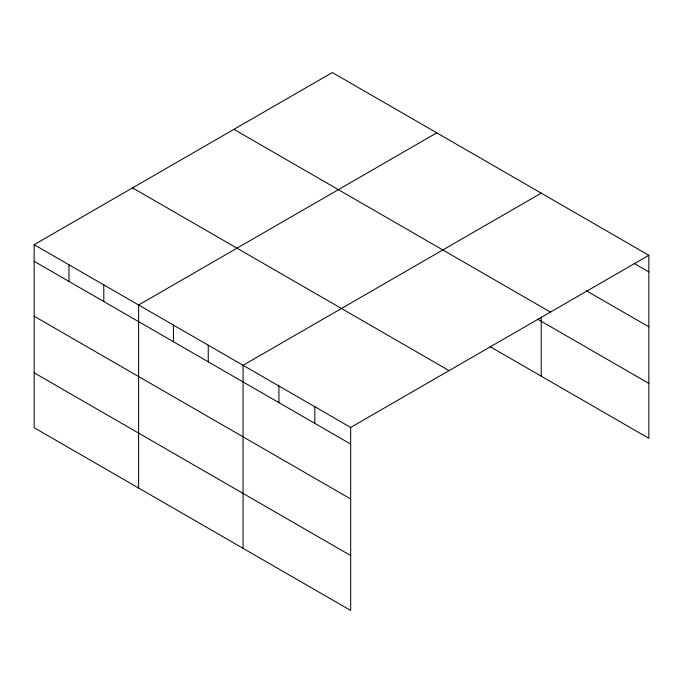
<?xml version="1.0" encoding="UTF-8"?>
<svg xmlns="http://www.w3.org/2000/svg" width="683" height="683" viewBox="0 0 683 683"><rect width="100%" height="100%" fill="white"/><g stroke="black" fill="none" stroke-linecap="round" stroke-linejoin="round"><path stroke-width="1.02" d="M350.678 498.974L350.678 427.43L34.15 244.685L34.15 427.712L350.678 610.457L350.678 498.974L34.15 316.229M489.916 346.554L648.85 438.315L648.85 255.288L332.322 72.543L34.15 244.685M436.77 132.844L138.606 304.994L138.606 488.021M541.226 193.152L243.063 365.303L243.063 548.329M350.678 427.43L648.85 255.288M634.131 263.425L648.85 271.919M586.304 290.719L648.85 326.833M233.919 129.352L550.455 312.097M537.564 319.157L648.85 383.402M132.545 187.876L449.081 370.621M34.15 261.316L350.678 444.07M34.15 372.798L350.678 555.552M541.226 317.083L541.226 376.179M314.812 406.726L314.812 423.358M278.937 386.015L278.937 402.646M208.247 345.197L208.247 361.828M173.422 325.091L173.422 341.731M103.79 284.888L103.79 301.527M68.966 264.791L68.966 281.422"/></g></svg>
